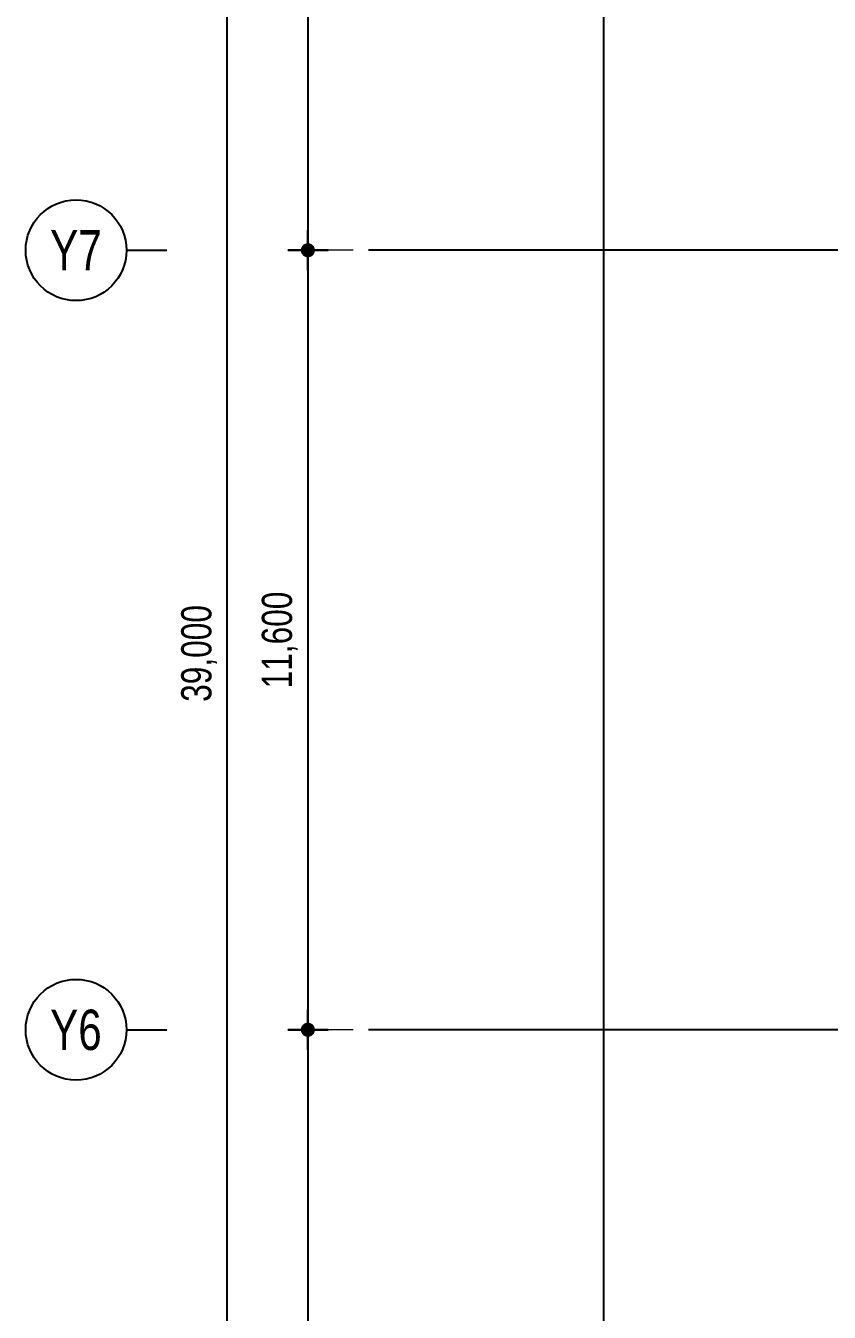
# Model space of a CAD drawing. Header units: millimetres. Extents: x -179076 to 173472, y -18667 to 271134.
# Drawn here: x -169087 to -157126, y 193713 to 212859 of the extents above; entities that cross this region are included whole.
import ezdxf
from ezdxf.enums import TextEntityAlignment as Align

# ---------------------------------------------------------------- set-up
doc = ezdxf.new("R2010")
doc.units = ezdxf.units.MM
doc.linetypes.add('X-GRID_5~ROOF$0$CENTER2', pattern=[1.125, 0.75, -0.125, 0.125, -0.125])
doc.layers.get('0').update_dxf_attribs({"lineweight": 20})
doc.layers.get('Defpoints').update_dxf_attribs({"color": 151, "lineweight": 9})
for name, color, linetype in [('A-DIM1', 7, 'Continuous'), ('A-SYM', 7, 'Continuous'), ('X-GRID_5~ROOF$0$A-CEN1', 1, 'X-GRID_5~ROOF$0$CENTER2')]:
    doc.layers.add(name, color=color, linetype=linetype)
doc.styles.add('Heerim', font='', dxfattribs={"width": 0.8})
doc.styles.add('Hrtext', font='', dxfattribs={"width": 0.8})
doc.styles.get('Heerim').set_extended_font_data('Dotum')
doc.styles.get('Hrtext').set_extended_font_data('Dotum')
doc.dimstyles.new('HEERIM(Ext)', dxfattribs={"dimtxt": 3, "dimasz": 1, "dimexe": 2, "dimexo": 1.5, "dimgap": 1, "dimtad": 1, "dimdec": 0, "dimzin": 0, "dimdsep": 46, "dimlunit": 6, "dimtxsty": 'Hrtext', "dimblk": 'dotdim1', "dimcen": 1, "dimdle": 2, "dimclrd": 256, "dimclre": 256, "dimclrt": 3, "dimadec": 0, "dimazin": 0, "dimtfac": 1, "dimtdec": 0, "dimtix": 1, "dimtmove": 2, "dimatfit": 3, "dimldrblk": 'dotdim1', "dimfxl": 2, "dimtolj": 1, "dimtzin": 0, "dimlwd": -1, "dimarcsym": 0})

# ---------------------------------------------------------------- blocks, each defined once
blk = doc.blocks.new('*U338')
for q in [(0, 0), (0, 2)]:
    blk.add_line((0, 4), q)
blk.add_circle((0, 9), 5)
at = {"style": 'Heerim', "width": 0.8}
blk.add_attdef('NO', text='', height=4, dxfattribs=at).set_placement((-0.01, 9.02), align=Align.MIDDLE_CENTER)
blk = doc.blocks.new('dotdim1')
at = {"layer": 'A-DIM1'}
for p, q in [((0, 2), (0, -2)), ((-2, 0), (2, 0))]:
    blk.add_line(p, q, dxfattribs=at)
at = {"layer": 'A-DIM1', "const_width": 0.7}
blk.add_lwpolyline([(0.35, 0, 1), (-0.35, 0, 1)], format="xyb", close=True, dxfattribs=at)
blk = doc.blocks.new('*D281')
at = {"layer": 'A-DIM1', "lineweight": -2, "transparency": 16777216}
for p, q in [((-12725, -100), (-14900, -100)), ((-12725, -39100), (-14900, -39100))]:
    blk.add_line(p, q, dxfattribs=at)
at = {"layer": 'A-DIM1', "transparency": 16777216}
blk.add_line((-14600, -38950), (-14600, -250), dxfattribs=at)
at = {"layer": 'Defpoints', "color": 0, "transparency": 16777216}
for p in [(-14600, -100), (-12500, -100), (-12500, -39100)]:
    blk.add_point(p, dxfattribs=at)
at = {"layer": 'A-DIM1', "transparency": 16777216, "xscale": 150, "yscale": 150, "zscale": 150}
for p, rotation in [((-14600, -100), 90), ((-14600, -39100), 270)]:
    blk.add_blockref('dotdim1', p, dxfattribs=dict(at, rotation=rotation))
at = {"layer": 'A-DIM1', "color": 3, "transparency": 16777216, "insert": (-15019, -19600), "char_height": 450, "attachment_point": 5, "rotation": 90, "style": 'Hrtext'}
blk.add_mtext('\\A1;39,000', dxfattribs=at)
blk = doc.blocks.new('*D308')
at = {"layer": 'A-DIM1', "lineweight": -2, "transparency": 16777216}
for p, q in [((-12725, -100), (-13700, -100)), ((-12725, -13600), (-13700, -13600))]:
    blk.add_line(p, q, dxfattribs=at)
at = {"layer": 'A-DIM1', "transparency": 16777216}
blk.add_line((-13400, -250), (-13400, -13450), dxfattribs=at)
at = {"layer": 'Defpoints', "color": 0, "transparency": 16777216}
for p in [(-12500, -100), (-13400, -13600), (-12500, -13600)]:
    blk.add_point(p, dxfattribs=at)
at = {"layer": 'A-DIM1', "transparency": 16777216, "xscale": 150, "yscale": 150, "zscale": 150}
for p, rotation in [((-13400, -100), 90), ((-13400, -13600), 270)]:
    blk.add_blockref('dotdim1', p, dxfattribs=dict(at, rotation=rotation))
at = {"layer": 'A-DIM1', "color": 3, "transparency": 16777216, "insert": (-13819, -6850), "char_height": 450, "attachment_point": 5, "rotation": 90, "style": 'Hrtext'}
blk.add_mtext('\\A1;13,500', dxfattribs=at)
blk = doc.blocks.new('*D309')
at = {"layer": 'A-DIM1', "lineweight": -2, "transparency": 16777216}
for p, q in [((-12725, -13600), (-13700, -13600)), ((-12725, -25200), (-13700, -25200))]:
    blk.add_line(p, q, dxfattribs=at)
at = {"layer": 'A-DIM1', "transparency": 16777216}
blk.add_line((-13400, -13750), (-13400, -25050), dxfattribs=at)
at = {"layer": 'Defpoints', "color": 0, "transparency": 16777216}
for p in [(-12500, -13600), (-13400, -25200), (-12500, -25200)]:
    blk.add_point(p, dxfattribs=at)
at = {"layer": 'A-DIM1', "transparency": 16777216, "xscale": 150, "yscale": 150, "zscale": 150}
for p, rotation in [((-13400, -13600), 90), ((-13400, -25200), 270)]:
    blk.add_blockref('dotdim1', p, dxfattribs=dict(at, rotation=rotation))
at = {"layer": 'A-DIM1', "color": 3, "transparency": 16777216, "insert": (-13819, -19400), "char_height": 450, "attachment_point": 5, "rotation": 90, "style": 'Hrtext'}
blk.add_mtext('\\A1;11,600', dxfattribs=at)
blk = doc.blocks.new('*D310')
at = {"layer": 'A-DIM1', "lineweight": -2, "transparency": 16777216}
for p, q in [((-12725, -25200), (-13700, -25200)), ((-12725, -39100), (-13700, -39100))]:
    blk.add_line(p, q, dxfattribs=at)
at = {"layer": 'A-DIM1', "transparency": 16777216}
blk.add_line((-13400, -25350), (-13400, -38950), dxfattribs=at)
at = {"layer": 'Defpoints', "color": 0, "transparency": 16777216}
for p in [(-12500, -25200), (-13400, -39100), (-12500, -39100)]:
    blk.add_point(p, dxfattribs=at)
at = {"layer": 'A-DIM1', "transparency": 16777216, "xscale": 150, "yscale": 150, "zscale": 150}
for p, rotation in [((-13400, -25200), 90), ((-13400, -39100), 270)]:
    blk.add_blockref('dotdim1', p, dxfattribs=dict(at, rotation=rotation))
at = {"layer": 'A-DIM1', "color": 3, "transparency": 16777216, "insert": (-13819, -32150), "char_height": 450, "attachment_point": 5, "rotation": 90, "style": 'Hrtext'}
blk.add_mtext('\\A1;13,900', dxfattribs=at)
blk = doc.blocks.new('Grid_Office')
at = {"layer": 'A-SYM'}
ref = blk.add_blockref('*U338', (-15500, -13600), dxfattribs=dict(at, xscale=150.0000000000005, yscale=150.0000000000005, zscale=150.0000000000005, rotation=90))
ref.add_attrib('NO', 'Y7', dxfattribs={"layer": '0', "height": 600, "style": 'Heerim', "width": 0.8}).set_placement((-16852.7, -13600.9, 0), align=Align.MIDDLE_CENTER)
ref = blk.add_blockref('*U338', (-15500, -25200), dxfattribs=dict(at, xscale=150.0000000000005, yscale=150.0000000000005, zscale=150.0000000000005, rotation=90))
ref.add_attrib('NO', 'Y6', dxfattribs={"layer": '0', "height": 600, "style": 'Heerim', "width": 0.8}).set_placement((-16852.7, -25200.9, 0), align=Align.MIDDLE_CENTER)
at = {"layer": 'A-DIM1'}
for base, p1, p2, picture, middle in [((-14600, -100), (-12500, -39100), (-12500, -100), '*D281', (-15018.7, -19600)), ((-13400, -13600), (-12500, -100), (-12500, -13600), '*D308', (-13818.7, -6850)), ((-13400, -25200), (-12500, -13600), (-12500, -25200), '*D309', (-13818.7, -19400)), ((-13400, -39100), (-12500, -25200), (-12500, -39100), '*D310', (-13818.7, -32150))]:
    dim = blk.add_linear_dim(base=base, p1=p1, p2=p2, angle=90, dimstyle='HEERIM(Ext)', override={"dimscale": 150}, dxfattribs=at)
    dim.commit()
    dim.dimension.update_dxf_attribs({"geometry": picture, "text_midpoint": middle})

msp = doc.modelspace()

# ---------------------------------------------------------------- linework, layer by layer
at = {"layer": 'X-GRID_5~ROOF$0$A-CEN1', "ltscale": 10}
msp.add_line((-160487.3, 231767.5), (-160487.3, 175767.5), dxfattribs=at)
for points in [[(-93987.3, 209517.5), (-163987.3, 209517.5)], [(-93987.3, 197917.5), (-163987.3, 197917.5)]]:
    msp.add_lwpolyline(points, dxfattribs=at)

# ---------------------------------------------------------------- block references
msp.add_blockref('Grid_Office', (-151487.3, 223117.5))

doc.saveas('drawing.dxf')
